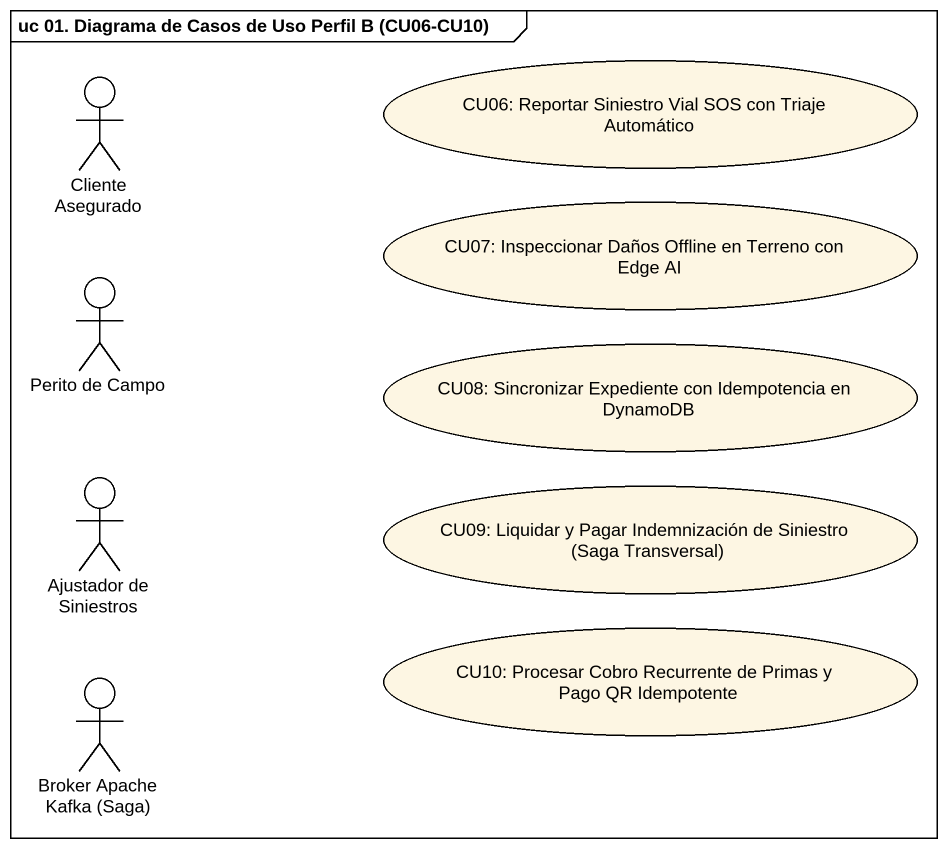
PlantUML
@startuml
mainframe uc 01. Diagrama de Casos de Uso Perfil B (CU06-CU10)
actor "Cliente Asegurado" as Cliente_Asegurado
usecase "CU06: Reportar Siniestro Vial SOS con Triaje Automático" as CU06_Reportar_Siniestro
usecase "CU07: Inspeccionar Daños Offline en Terreno con Edge AI" as CU07_Inspeccionar_Daños
actor "Perito de Campo" as Perito_de_Campo
usecase "CU08: Sincronizar Expediente con Idempotencia en DynamoDB" as CU08_Sincronizar_Expediente
actor "Ajustador de Siniestros" as Ajustador_de_Siniestros
usecase "CU09: Liquidar y Pagar Indemnización de Siniestro (Saga Transversal)" as CU09_Liquidar_y_Pagar
usecase "CU10: Procesar Cobro Recurrente de Primas y Pago QR Idempotente" as CU10_Procesar_Cobro
actor "Broker Apache Kafka (Saga)" as Broker_Apache_Kafka_Saga
@enduml
